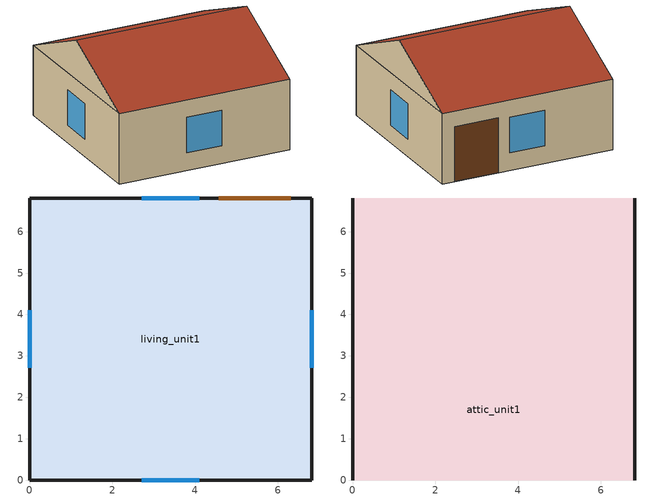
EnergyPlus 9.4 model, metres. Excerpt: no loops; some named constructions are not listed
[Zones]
living_unit1
 floor adiabatic (Interior Floor): 0,0 0,6.82 6.82,6.82 6.82,0 z0
 wall outside (Exterior Wall): 0,0 6.82,0 6.82,6.82 0,6.82 0,0 z0:2.74
 window (Exterior Window): 2.71,0 4.1,0 / 4.1,6.82 2.71,6.82 / 6.82,2.71 6.82,4.1 / 0,4.1 0,2.71 z0.68:2.07
 door (Exterior Door): 6.32,6.82 4.57,6.82 z0:2.14
 ceiling to attic_unit1 (Interior Ceiling): 0,0 6.82,0 6.82,6.82 0,6.82 z2.74
attic_unit1
 wall outside (Gable_end): 6.82,0,2.74 6.82,6.82,2.74 6.82,3.41,4.26; 0,6.82,2.74 0,0,2.74 0,3.41,4.26
 roof outside (Exterior Roof): 0,0,2.74 6.82,0,2.74 6.82,3.41,4.26 0,3.41,4.26; 6.82,6.82,2.74 0,6.82,2.74 0,3.41,4.26 6.82,3.41,4.26
[Schedule:Day:List]
Week34Day2CooktopSch: No, 15, 0, 0, 0, 0, 0, 0, 0, 0, 0, 0, 0, 0, 0, 0, 0, 0, 0, 0, 0, 0, 0, 0, 0, 0, 0, 0, 0, 0, 0, 0, 0, 0, 0, 0, 0, 0, 0, 0, 0, 0, 0, 0, 0, 1, 0, 0, 0, 0, 0, 0, 0, 0, 0, 0, 0, 0, 0, 0, 0, 0, 0, 0, 0, 0, 0, 0, 0, 0, 0, 0, 0, 0, 0, 1, 1, 0, 0, 0, 0, 0, 0, 0, 0, 0, 0, 0, 0, 0, 0, 0, 0, 0, 0, 0, 0, 0
Week34Day3CooktopSch: No, 15, 0, 0, 0, 0, 0, 0, 0, 0, 0, 0, 0, 0, 0, 0, 0, 0, 0, 0, 0, 0, 0, 0, 0, 0, 0, 0, 0, 0, 0, 0, 0, 0, 0, 0, 0, 0, 0, 0, 0, 1, 0, 0, 0, 0, 0, 0, 0, 0, 0, 0, 0, 0, 0, 0, 0, 0, 0, 0, 0, 0, 0, 0, 0, 0, 0, 0, 0, 0, 0, 0, 0, 0, 0, 1, 1, 0, 0, 0, 0, 0, 0, 0, 0, 0, 0, 0, 0, 0, 0, 0, 0, 0, 0, 0, 0, 0
Week34Day4CooktopSch: No, 15, 0, 0, 0, 0, 0, 0, 0, 0, 0, 0, 0, 0, 0, 0, 0, 0, 0, 0, 0, 0, 0, 0, 0, 0, 0, 0, 0, 0, 0, 0, 0, 1, 1, 0, 0, 0, 0, 0, 0, 0, 0, 0, 0, 0, 0, 0, 0, 0, 0, 0, 0, 0, 0, 0, 0, 0, 0, 0, 0, 0, 0, 0, 0, 0, 0, 0, 0, 0, 1, 1, 0, 0, 0, 0, 0, 0, 0, 0, 0, 0, 0, 0, 0, 0, 0, 0, 0, 0, 0, 0, 0, 0, 0, 0, 0, 0
Week34Day5CooktopSch: No, 15, 0, 0, 0, 0, 0, 0, 0, 0, 0, 0, 0, 0, 0, 0, 0, 0, 0, 0, 0, 0, 0, 0, 0, 0, 0, 0, 0, 0, 0, 0, 0, 0, 0, 0, 0, 0, 0, 0, 0, 0, 0, 0, 0, 0, 0, 0, 1, 0, 0, 0, 0, 0, 0, 0, 0, 0, 0, 0, 0, 0, 0, 0, 0, 0, 0, 0, 0, 0, 0, 0, 1, 1, 1, 1, 0, 0, 0, 0, 0, 0, 0, 0, 0, 0, 0, 0, 0, 0, 0, 0, 0, 0, 0, 0, 0, 0
Week34Day6CooktopSch: No, 15, 0, 0, 0, 0, 0, 0, 0, 0, 0, 0, 0, 0, 0, 0, 0, 0, 0, 0, 0, 0, 0, 0, 0, 0, 0, 0, 0, 0, 0, 0, 0, 0, 0, 0, 0, 0, 0, 0, 0, 0, 0, 0, 1, 0, 0, 0, 0, 0, 0, 0, 0, 0, 0, 0, 0, 0, 0, 0, 0, 0, 0, 0, 0, 0, 0, 0, 0, 0, 0, 0, 0, 1, 1, 0, 0, 0, 0, 0, 0, 0, 0, 0, 0, 0, 0, 0, 0, 0, 0, 0, 0, 0, 0, 0, 0, 0
Week35Day1CooktopSch: No, 15, 0, 0, 0, 0, 0, 0, 0, 0, 0, 0, 0, 0, 0, 0, 0, 0, 0, 0, 0, 0, 0, 0, 0, 0, 0, 0, 0, 0, 0, 0, 0, 0, 0, 0, 0, 0, 0, 0, 0, 0, 0, 0, 0, 0, 0, 0, 0, 0, 0, 0, 0, 0, 0, 0, 0, 0, 0, 0, 0, 0, 0, 0, 1, 0, 0, 0, 0, 0, 0, 0, 0, 0, 0, 0, 0, 0, 0, 0, 0, 0, 0, 0, 0, 0, 0, 0, 0, 0, 0, 0, 0, 0, 0, 0, 0, 0
Week35Day4CooktopSch; Week36Day0CooktopSch: No, 15, 0, 0, 0, 0, 0, 0, 0, 0, 0, 0, 0, 0, 0, 0, 0, 0, 0, 0, 0, 0, 0, 0, 0, 0, 0, 0, 0, 0, 0, 0, 1, 0, 0, 0, 0, 0, 0, 0, 0, 0, 0, 0, 0, 0, 0, 0, 0, 0, 0, 0, 0, 0, 0, 0, 0, 0, 0, 0, 0, 0, 0, 0, 0, 0, 0, 0, 0, 0, 0, 0, 0, 0, 0, 0, 0, 0, 0, 0, 0, 0, 0, 0, 0, 0, 0, 0, 0, 0, 0, 0, 0, 0, 0, 0, 0, 0
Week35Day6CooktopSch: No, 15, 0, 0, 0, 0, 0, 0, 0, 0, 0, 0, 0, 0, 0, 0, 0, 0, 0, 0, 0, 0, 0, 0, 0, 0, 0, 0, 0, 0, 0, 0, 0, 0, 0, 0, 0, 0, 0, 0, 0, 0, 0, 1, 0, 0, 0, 0, 0, 0, 0, 1, 0, 0, 0, 0, 0, 1, 0, 0, 0, 0, 0, 0, 0, 1, 0, 0, 0, 0, 0, 0, 0, 0, 0, 0, 0, 0, 0, 0, 0, 0, 0, 0, 0, 0, 0, 0, 0, 0, 0, 0, 0, 0, 0, 0, 0, 0
Week36Day3CooktopSch: No, 15, 0, 0, 0, 0, 0, 0, 0, 0, 0, 0, 0, 0, 0, 0, 0, 0, 0, 0, 0, 0, 0, 0, 0, 0, 0, 0, 0, 0, 0, 0, 0, 0, 0, 0, 0, 0, 0, 0, 0, 0, 1, 0, 0, 0, 0, 0, 0, 0, 0, 0, 0, 0, 0, 0, 0, 0, 1, 0, 0, 0, 0, 0, 0, 0, 0, 0, 0, 0, 0, 0, 0, 0, 0, 0, 0, 0, 0, 0, 0, 0, 0, 0, 0, 0, 0, 0, 0, 0, 0, 0, 0, 0, 0, 0, 0, 0
Week36Day4CooktopSch: No, 15, 0, 0, 0, 0, 0, 0, 0, 0, 0, 0, 0, 0, 0, 0, 0, 0, 1, 0, 0, 0, 0, 0, 0, 0, 0, 0, 0, 0, 0, 0, 0, 0, 1, 0, 0, 0, 0, 0, 0, 0, 0, 0, 0, 0, 0, 0, 0, 0, 0, 0, 0, 0, 0, 0, 0, 0, 0, 0, 0, 0, 0, 0, 0, 0, 0, 0, 0, 0, 0, 0, 0, 0, 0, 0, 0, 0, 0, 0, 0, 0, 0, 0, 0, 0, 0, 0, 0, 0, 0, 0, 0, 0, 0, 0, 0, 0
Week36Day5CooktopSch: No, 15, 0, 0, 0, 0, 0, 0, 0, 0, 0, 0, 0, 0, 0, 0, 0, 0, 0, 0, 0, 0, 0, 0, 0, 0, 0, 0, 0, 0, 0, 0, 0, 0, 0, 0, 0, 0, 0, 0, 1, 0, 0, 0, 0, 0, 0, 0, 0, 0, 0, 0, 0, 0, 0, 0, 0, 0, 0, 0, 0, 0, 0, 0, 0, 0, 0, 0, 0, 0, 0, 0, 0, 0, 0, 0, 0, 0, 0, 0, 0, 0, 0, 0, 0, 0, 0, 0, 0, 0, 0, 0, 0, 0, 0, 0, 0, 0
Week36Day6CooktopSch; Week48Day5CooktopSch: No, 15, 0, 0, 0, 0, 0, 0, 0, 0, 0, 0, 0, 0, 0, 0, 0, 0, 0, 0, 0, 0, 0, 0, 0, 0, 0, 0, 0, 0, 0, 0, 0, 0, 0, 0, 0, 0, 0, 0, 0, 0, 0, 0, 0, 0, 1, 0, 0, 0, 0, 0, 0, 0, 0, 0, 0, 0, 0, 0, 0, 0, 0, 0, 0, 0, 0, 0, 0, 0, 0, 0, 0, 0, 0, 0, 0, 0, 0, 0, 0, 0, 0, 0, 0, 0, 0, 0, 0, 0, 0, 0, 0, 0, 0, 0, 0, 0
Week37Day2CooktopSch; Week40Day2CooktopSch; Week48Day0CooktopSch; Week48Day1CooktopSch: No, 15, 0, 0, 0, 0, 0, 0, 0, 0, 0, 0, 0, 0, 0, 0, 0, 0, 0, 0, 0, 0, 0, 0, 0, 0, 0, 0, 0, 0, 0, 0, 0, 0, 0, 0, 0, 0, 0, 0, 0, 0, 0, 0, 0, 0, 0, 0, 0, 0, 0, 0, 0, 0, 0, 0, 0, 0, 0, 0, 0, 0, 0, 0, 0, 0, 1, 0, 0, 0, 0, 0, 0, 0, 0, 0, 0, 0, 0, 0, 0, 0, 0, 0, 0, 0, 0, 0, 0, 0, 0, 0, 0, 0, 0, 0, 0, 0
Week37Day4CooktopSch: No, 15, 0, 0, 0, 0, 0, 0, 0, 0, 0, 0, 0, 0, 0, 0, 0, 0, 0, 0, 0, 0, 0, 0, 0, 0, 0, 0, 0, 0, 0, 0, 0, 0, 0, 0, 0, 0, 0, 0, 0, 0, 0, 0, 0, 0, 0, 0, 0, 0, 0, 0, 0, 0, 0, 0, 0, 0, 0, 0, 0, 0, 0, 0, 0, 0, 0, 0, 0, 0, 0, 0, 0, 0, 0, 0, 0, 0, 0, 0, 0, 0, 0, 1, 1, 0, 0, 0, 0, 0, 0, 0, 0, 0, 0, 0, 0, 0
Week37Day5CooktopSch: No, 15, 0, 0, 0, 0, 0, 0, 0, 0, 0, 0, 0, 0, 0, 0, 0, 0, 0, 0, 0, 0, 0, 0, 0, 0, 0, 0, 0, 0, 0, 0, 0, 0, 0, 0, 0, 0, 0, 0, 0, 0, 0, 0, 0, 0, 0, 0, 1, 0, 0, 0, 0, 0, 0, 0, 0, 0, 0, 0, 0, 0, 0, 0, 0, 0, 0, 0, 0, 0, 0, 0, 0, 0, 0, 0, 0, 0, 0, 0, 0, 0, 0, 0, 0, 0, 0, 0, 0, 0, 0, 0, 0, 0, 0, 0, 0, 0
Week37Day6CooktopSch: No, 15, 0, 0, 0, 0, 0, 0, 0, 0, 0, 0, 0, 0, 0, 0, 0, 0, 0, 0, 0, 0, 0, 1, 0, 0, 0, 0, 0, 0, 0, 0, 0, 0, 0, 0, 0, 0, 0, 0, 0, 0, 0, 0, 0, 0, 1, 0, 0, 0, 0, 0, 0, 0, 0, 0, 0, 0, 0, 0, 0, 0, 0, 0, 0, 0, 0, 0, 0, 0, 0, 0, 0, 0, 0, 0, 0, 0, 0, 0, 0, 0, 0, 0, 0, 0, 0, 0, 0, 0, 0, 0, 0, 0, 0, 0, 0, 0
Week38Day0CooktopSch: No, 15, 0, 0, 0, 0, 0, 0, 0, 0, 0, 0, 0, 0, 0, 0, 0, 0, 0, 0, 0, 0, 0, 0, 0, 0, 0, 0, 0, 0, 0, 0, 0, 0, 0, 0, 0, 0, 0, 0, 0, 0, 0, 0, 0, 0, 0, 0, 0, 0, 0, 0, 0, 0, 0, 0, 0, 0, 0, 0, 0, 0, 0, 0, 0, 0, 0, 0, 1, 0, 0, 0, 0, 0, 0, 0, 0, 0, 0, 0, 0, 0, 0, 0, 0, 0, 0, 0, 0, 0, 0, 0, 0, 0, 0, 0, 0, 0
Week38Day5CooktopSch; Week40Day4CooktopSch; Week2Day0OvenSch: No, 15, 0, 0, 0, 0, 0, 0, 0, 0, 0, 0, 0, 0, 0, 0, 0, 0, 0, 0, 0, 0, 0, 0, 0, 0, 0, 0, 0, 0, 1, 0, 0, 0, 0, 0, 0, 0, 0, 0, 0, 0, 0, 0, 0, 0, 0, 0, 0, 0, 0, 0, 0, 0, 0, 0, 0, 0, 0, 0, 0, 0, 0, 0, 0, 0, 0, 0, 0, 0, 0, 0, 0, 0, 0, 0, 0, 0, 0, 0, 0, 0, 0, 0, 0, 0, 0, 0, 0, 0, 0, 0, 0, 0, 0, 0, 0, 0
Week38Day6CooktopSch; Week46Day3CooktopSch; Week49Day3CooktopSch: No, 15, 0, 0, 0, 0, 0, 0, 0, 0, 0, 0, 0, 0, 0, 0, 0, 0, 0, 0, 0, 0, 0, 0, 0, 0, 0, 0, 0, 0, 0, 0, 0, 0, 0, 0, 0, 0, 0, 0, 0, 0, 0, 0, 0, 0, 0, 0, 0, 0, 0, 0, 0, 0, 0, 0, 0, 0, 0, 0, 0, 0, 0, 0, 0, 0, 0, 0, 0, 0, 0, 0, 0, 0, 1, 1, 0, 0, 0, 0, 0, 0, 0, 0, 0, 0, 0, 0, 0, 0, 0, 0, 0, 0, 0, 0, 0, 0
Week39Day0CooktopSch: No, 15, 0, 0, 0, 0, 0, 0, 0, 0, 0, 0, 0, 0, 0, 0, 0, 0, 0, 0, 0, 0, 0, 0, 0, 0, 0, 0, 0, 0, 0, 0, 0, 0, 0, 0, 0, 0, 0, 0, 0, 0, 0, 0, 0, 0, 0, 0, 0, 0, 0, 0, 0, 0, 0, 0, 0, 0, 0, 0, 0, 0, 0, 0, 0, 0, 1, 1, 0, 0, 0, 0, 0, 0, 1, 1, 0, 0, 0, 0, 0, 0, 0, 0, 0, 0, 0, 0, 0, 0, 0, 0, 0, 0, 0, 0, 0, 0
Week39Day1CooktopSch: No, 15, 0, 0, 0, 0, 0, 0, 0, 0, 0, 0, 0, 0, 0, 0, 0, 0, 0, 0, 0, 0, 0, 0, 0, 0, 0, 0, 1, 0, 0, 0, 0, 0, 1, 0, 0, 0, 0, 0, 0, 0, 0, 0, 0, 0, 0, 0, 0, 0, 0, 0, 1, 0, 0, 0, 0, 0, 0, 0, 0, 0, 0, 0, 0, 0, 1, 0, 0, 0, 0, 0, 0, 0, 0, 1, 1, 0, 0, 0, 0, 0, 0, 0, 0, 0, 0, 0, 0, 0, 0, 0, 0, 0, 0, 0, 0, 0
Week39Day2CooktopSch: No, 15, 0, 0, 0, 0, 0, 0, 0, 0, 0, 0, 0, 0, 0, 0, 0, 0, 0, 0, 0, 0, 0, 0, 1, 0, 0, 0, 0, 0, 0, 0, 0, 0, 0, 0, 0, 0, 0, 0, 0, 0, 0, 0, 0, 0, 0, 0, 0, 0, 0, 0, 0, 0, 0, 0, 0, 0, 0, 0, 0, 0, 0, 0, 0, 0, 0, 0, 0, 0, 0, 0, 0, 0, 0, 0, 0, 0, 0, 0, 0, 0, 0, 0, 0, 0, 0, 0, 0, 0, 0, 0, 0, 0, 0, 0, 0, 0
Week39Day3CooktopSch; Week8Day4OvenSch: No, 15, 0, 0, 0, 0, 0, 0, 0, 0, 0, 0, 0, 0, 0, 0, 0, 0, 0, 0, 0, 0, 0, 0, 0, 0, 0, 0, 0, 0, 0, 0, 0, 0, 0, 0, 0, 0, 0, 0, 0, 0, 0, 0, 0, 0, 0, 0, 0, 0, 0, 1, 0, 0, 0, 0, 0, 0, 0, 0, 0, 0, 0, 0, 0, 0, 0, 0, 0, 0, 0, 0, 0, 0, 0, 0, 0, 0, 0, 0, 0, 0, 0, 0, 0, 0, 0, 0, 0, 0, 0, 0, 0, 0, 0, 0, 0, 0
Week39Day4CooktopSch; Week48Day4CooktopSch: No, 15, 0, 0, 0, 0, 0, 0, 0, 0, 0, 0, 0, 0, 0, 0, 0, 0, 0, 0, 0, 0, 0, 0, 0, 0, 0, 0, 0, 0, 0, 0, 0, 0, 0, 0, 0, 0, 0, 0, 0, 0, 0, 0, 0, 0, 0, 0, 0, 0, 0, 0, 0, 0, 0, 0, 0, 0, 0, 0, 0, 0, 0, 0, 0, 0, 0, 0, 0, 0, 0, 0, 0, 0, 0, 0, 0, 0, 1, 1, 0, 0, 0, 0, 0, 0, 0, 0, 0, 0, 0, 0, 0, 0, 0, 0, 0, 0
Week39Day5CooktopSch; Week45Day4CooktopSch: No, 15, 0, 0, 0, 0, 0, 0, 0, 0, 0, 0, 0, 0, 0, 0, 0, 0, 0, 0, 0, 0, 0, 0, 0, 0, 0, 0, 0, 0, 0, 0, 0, 0, 0, 0, 0, 0, 1, 0, 0, 0, 0, 0, 0, 0, 0, 0, 0, 0, 0, 0, 0, 0, 0, 0, 0, 0, 0, 0, 0, 0, 0, 0, 0, 0, 0, 0, 0, 0, 0, 0, 0, 0, 0, 0, 0, 0, 0, 0, 0, 0, 0, 0, 0, 0, 0, 0, 0, 0, 0, 0, 0, 0, 0, 0, 0, 0
Week39Day6CooktopSch: No, 15, 0, 0, 0, 0, 0, 0, 0, 0, 0, 0, 0, 0, 0, 0, 0, 0, 0, 0, 0, 0, 0, 0, 0, 0, 0, 0, 0, 0, 0, 0, 0, 0, 0, 0, 0, 0, 0, 0, 0, 0, 1, 0, 0, 0, 0, 0, 0, 0, 0, 0, 0, 0, 0, 0, 0, 0, 0, 0, 1, 0, 0, 0, 0, 0, 0, 0, 0, 0, 0, 0, 0, 0, 0, 0, 0, 0, 0, 0, 0, 0, 0, 0, 0, 0, 0, 0, 0, 0, 0, 0, 0, 0, 0, 0, 0, 0
Week40Day0CooktopSch; Week9Day4OvenSch: No, 15, 0, 0, 0, 0, 0, 0, 0, 0, 0, 0, 0, 0, 0, 0, 0, 0, 0, 0, 0, 0, 0, 0, 0, 0, 0, 0, 0, 0, 0, 0, 0, 0, 0, 0, 0, 0, 0, 0, 0, 0, 0, 0, 0, 0, 0, 0, 0, 0, 0, 0, 0, 0, 0, 0, 0, 0, 0, 0, 0, 0, 0, 0, 0, 0, 0, 0, 0, 1, 0, 0, 0, 0, 0, 0, 0, 0, 0, 0, 0, 0, 0, 0, 0, 0, 0, 0, 0, 0, 0, 0, 0, 0, 0, 0, 0, 0
Week40Day1CooktopSch; Week44Day5CooktopSch; Week4Day6OvenSch: No, 15, 0, 0, 0, 0, 0, 0, 0, 0, 0, 0, 0, 0, 0, 0, 0, 0, 0, 0, 0, 0, 0, 0, 0, 0, 0, 0, 0, 0, 0, 0, 0, 0, 0, 0, 0, 0, 0, 0, 0, 0, 0, 0, 0, 0, 0, 0, 0, 0, 0, 0, 0, 0, 0, 0, 0, 0, 0, 0, 0, 0, 0, 0, 0, 1, 0, 0, 0, 0, 0, 0, 0, 0, 0, 0, 0, 0, 0, 0, 0, 0, 0, 0, 0, 0, 0, 0, 0, 0, 0, 0, 0, 0, 0, 0, 0, 0
Week40Day3CooktopSch; Week8Day0OvenSch: No, 15, 0, 0, 0, 0, 0, 0, 0, 0, 0, 0, 0, 0, 0, 0, 0, 0, 0, 0, 0, 0, 0, 0, 0, 0, 0, 0, 0, 0, 0, 0, 0, 0, 0, 0, 0, 0, 0, 0, 0, 0, 0, 0, 0, 0, 0, 0, 0, 0, 0, 0, 1, 0, 0, 0, 0, 0, 0, 0, 0, 0, 0, 0, 0, 0, 0, 0, 0, 0, 0, 0, 0, 0, 0, 0, 0, 0, 0, 0, 0, 0, 0, 0, 0, 0, 0, 0, 0, 0, 0, 0, 0, 0, 0, 0, 0, 0
Week40Day5CooktopSch: No, 15, 0, 0, 0, 0, 0, 0, 0, 0, 0, 0, 0, 0, 0, 0, 0, 0, 0, 0, 0, 0, 0, 0, 0, 0, 0, 0, 0, 0, 0, 0, 0, 0, 0, 0, 0, 0, 0, 0, 0, 0, 0, 0, 0, 0, 0, 0, 0, 0, 0, 0, 0, 0, 0, 0, 0, 0, 0, 0, 1, 0, 0, 0, 0, 0, 0, 0, 0, 0, 0, 0, 1, 1, 0, 0, 0, 0, 0, 0, 0, 0, 0, 0, 0, 0, 0, 0, 0, 0, 0, 0, 0, 0, 0, 0, 0, 0
Week40Day6CooktopSch: No, 15, 0, 0, 0, 0, 0, 0, 0, 0, 0, 0, 0, 0, 0, 0, 0, 0, 0, 0, 0, 0, 0, 0, 0, 0, 0, 0, 0, 0, 0, 0, 0, 0, 0, 0, 1, 0, 0, 0, 0, 0, 0, 0, 0, 0, 0, 0, 0, 0, 1, 0, 0, 0, 0, 0, 0, 0, 0, 0, 0, 0, 0, 0, 0, 0, 0, 0, 0, 0, 0, 0, 0, 0, 1, 1, 0, 0, 0, 0, 0, 0, 0, 0, 0, 0, 0, 0, 0, 0, 0, 0, 0, 0, 0, 0, 0, 0
Week41Day0CooktopSch: No, 15, 0, 0, 0, 0, 0, 0, 0, 0, 0, 0, 0, 0, 0, 0, 0, 0, 0, 0, 0, 0, 0, 0, 0, 0, 0, 0, 0, 0, 0, 0, 0, 0, 0, 0, 0, 0, 0, 0, 0, 0, 0, 0, 0, 0, 0, 0, 0, 0, 0, 0, 0, 0, 1, 0, 0, 0, 0, 0, 0, 0, 0, 0, 0, 0, 0, 0, 0, 0, 0, 0, 0, 0, 0, 1, 1, 0, 0, 0, 0, 0, 0, 0, 0, 0, 0, 0, 0, 0, 0, 0, 0, 0, 0, 0, 0, 0
Week41Day1CooktopSch: No, 15, 0, 0, 0, 0, 0, 0, 0, 0, 0, 0, 0, 0, 0, 0, 0, 0, 0, 0, 0, 0, 0, 0, 0, 0, 0, 0, 0, 0, 0, 0, 0, 0, 0, 0, 0, 1, 0, 0, 0, 0, 0, 0, 0, 0, 1, 0, 0, 0, 1, 0, 0, 0, 0, 0, 0, 0, 0, 0, 1, 0, 0, 0, 0, 0, 0, 0, 0, 0, 0, 0, 1, 1, 0, 0, 0, 0, 0, 0, 0, 0, 0, 0, 0, 0, 0, 0, 0, 0, 0, 0, 0, 0, 0, 0, 0, 0
Week41Day2CooktopSch: No, 15, 0, 0, 0, 0, 0, 0, 0, 0, 0, 0, 0, 0, 0, 0, 0, 0, 0, 0, 0, 0, 0, 0, 0, 0, 1, 0, 0, 0, 0, 0, 0, 0, 0, 0, 0, 0, 0, 0, 0, 0, 0, 0, 0, 0, 0, 0, 0, 0, 1, 0, 0, 0, 0, 0, 0, 0, 0, 0, 0, 0, 0, 0, 0, 0, 0, 0, 0, 0, 0, 0, 0, 0, 1, 1, 0, 0, 0, 0, 0, 0, 0, 0, 0, 0, 0, 0, 0, 0, 0, 0, 0, 0, 0, 0, 0, 0
Week41Day5CooktopSch: No, 15, 0, 0, 0, 0, 0, 0, 0, 0, 0, 0, 0, 0, 0, 0, 0, 0, 0, 0, 0, 0, 0, 0, 0, 0, 0, 0, 0, 0, 0, 0, 0, 0, 0, 0, 0, 0, 0, 0, 0, 0, 0, 0, 0, 0, 1, 0, 0, 0, 1, 0, 0, 0, 0, 0, 0, 0, 0, 0, 0, 0, 0, 0, 0, 0, 1, 0, 0, 0, 0, 0, 0, 0, 0, 0, 0, 0, 0, 0, 0, 0, 0, 0, 0, 0, 0, 0, 0, 0, 0, 0, 0, 0, 0, 0, 0, 0
Week41Day6CooktopSch: No, 15, 0, 0, 0, 0, 0, 0, 0, 0, 0, 0, 0, 0, 0, 0, 0, 0, 0, 0, 0, 0, 0, 0, 0, 0, 0, 0, 0, 0, 0, 0, 0, 0, 0, 0, 0, 0, 0, 0, 0, 0, 0, 0, 0, 0, 0, 0, 0, 0, 0, 0, 0, 0, 0, 0, 0, 0, 0, 0, 0, 0, 0, 0, 0, 0, 0, 0, 0, 0, 0, 0, 0, 0, 0, 0, 0, 1, 1, 0, 0, 0, 0, 0, 0, 0, 0, 0, 0, 0, 0, 0, 0, 0, 0, 0, 0, 0
Week42Day0CooktopSch: No, 15, 0, 0, 0, 0, 0, 0, 0, 0, 0, 0, 0, 0, 0, 0, 0, 0, 0, 0, 0, 0, 0, 0, 0, 0, 0, 0, 0, 0, 0, 0, 1, 0, 0, 0, 0, 0, 0, 0, 0, 0, 0, 0, 0, 0, 0, 0, 0, 0, 0, 0, 0, 0, 0, 0, 0, 0, 0, 0, 0, 0, 0, 0, 0, 0, 1, 0, 0, 0, 0, 0, 0, 0, 0, 0, 0, 0, 0, 0, 0, 0, 0, 0, 0, 0, 0, 0, 0, 0, 0, 0, 0, 0, 0, 0, 0, 0
Week42Day1CooktopSch: No, 15, 0, 0, 0, 0, 0, 0, 0, 0, 0, 0, 0, 0, 0, 0, 0, 0, 0, 0, 0, 0, 0, 0, 0, 0, 0, 0, 0, 0, 0, 0, 0, 0, 0, 0, 0, 0, 0, 0, 0, 0, 0, 0, 0, 0, 0, 0, 0, 0, 0, 1, 0, 0, 0, 0, 0, 0, 1, 0, 0, 0, 0, 0, 0, 0, 0, 0, 0, 0, 0, 0, 0, 0, 0, 0, 0, 0, 0, 0, 0, 0, 0, 0, 0, 0, 0, 0, 0, 0, 0, 0, 0, 0, 0, 0, 0, 0
Week42Day2CooktopSch: No, 15, 0, 0, 0, 0, 0, 0, 0, 0, 0, 0, 0, 0, 0, 0, 0, 0, 0, 0, 0, 0, 0, 0, 0, 0, 0, 0, 0, 0, 1, 0, 0, 0, 0, 0, 0, 1, 0, 0, 0, 0, 0, 0, 0, 0, 0, 0, 0, 0, 0, 0, 0, 0, 0, 0, 1, 1, 0, 0, 0, 0, 1, 0, 0, 0, 0, 0, 0, 0, 0, 0, 0, 0, 0, 0, 0, 0, 0, 0, 0, 0, 0, 0, 0, 0, 0, 0, 0, 0, 0, 0, 0, 0, 0, 0, 0, 0
Week42Day4CooktopSch: No, 15, 0, 0, 0, 0, 0, 0, 0, 0, 0, 0, 0, 0, 0, 0, 0, 0, 0, 0, 0, 0, 0, 0, 0, 0, 0, 0, 0, 0, 0, 0, 0, 0, 0, 0, 0, 0, 0, 0, 0, 0, 0, 0, 0, 0, 0, 0, 0, 0, 0, 0, 1, 0, 0, 0, 0, 0, 0, 0, 0, 0, 0, 0, 0, 0, 0, 0, 1, 0, 0, 0, 0, 0, 0, 0, 0, 0, 0, 0, 0, 0, 0, 0, 0, 0, 0, 0, 0, 0, 0, 0, 0, 0, 0, 0, 0, 0
Week42Day5CooktopSch; Week1Day3OvenSch: No, 15, 0, 0, 0, 0, 0, 0, 0, 0, 0, 0, 0, 0, 0, 0, 0, 0, 0, 0, 0, 0, 0, 0, 0, 0, 0, 0, 0, 0, 0, 0, 0, 0, 0, 0, 0, 0, 0, 0, 0, 0, 0, 0, 0, 0, 0, 0, 0, 0, 0, 0, 0, 0, 1, 0, 0, 0, 0, 0, 0, 0, 0, 0, 0, 0, 0, 0, 0, 0, 0, 0, 0, 0, 0, 0, 0, 0, 0, 0, 0, 0, 0, 0, 0, 0, 0, 0, 0, 0, 0, 0, 0, 0, 0, 0, 0, 0
Week42Day6CooktopSch: No, 15, 0, 0, 0, 0, 0, 1, 1, 0, 0, 0, 0, 0, 0, 0, 0, 0, 0, 0, 0, 0, 0, 0, 0, 0, 1, 0, 0, 0, 0, 0, 0, 0, 0, 0, 0, 0, 0, 0, 0, 0, 0, 0, 0, 0, 0, 0, 0, 0, 0, 0, 0, 0, 0, 0, 0, 0, 0, 0, 0, 0, 0, 0, 0, 0, 0, 0, 0, 0, 0, 0, 0, 0, 0, 0, 0, 0, 0, 0, 0, 0, 0, 0, 0, 0, 0, 0, 0, 0, 0, 0, 0, 0, 0, 0, 0, 0
Week44Day0CooktopSch: No, 15, 0, 0, 0, 0, 0, 0, 0, 0, 0, 0, 0, 0, 0, 0, 0, 0, 0, 0, 0, 0, 1, 0, 0, 0, 0, 0, 0, 0, 0, 0, 0, 0, 0, 0, 0, 0, 0, 0, 0, 0, 0, 0, 0, 0, 0, 0, 0, 0, 0, 0, 0, 0, 0, 0, 0, 0, 0, 0, 0, 0, 0, 0, 0, 0, 0, 0, 0, 0, 0, 0, 0, 0, 0, 0, 0, 0, 0, 0, 0, 0, 0, 0, 0, 0, 0, 0, 0, 0, 0, 0, 0, 0, 0, 0, 0, 0
Week44Day1CooktopSch: No, 15, 0, 0, 0, 0, 0, 0, 0, 0, 0, 0, 0, 0, 0, 0, 0, 0, 0, 0, 0, 0, 0, 0, 0, 0, 0, 0, 0, 0, 0, 0, 0, 0, 0, 0, 0, 0, 0, 0, 0, 0, 0, 0, 0, 0, 0, 0, 0, 0, 0, 0, 0, 0, 1, 0, 0, 0, 0, 0, 0, 0, 0, 0, 0, 0, 0, 0, 0, 0, 0, 0, 0, 0, 0, 0, 1, 1, 0, 0, 0, 0, 0, 0, 0, 0, 0, 0, 0, 0, 0, 0, 0, 0, 0, 0, 0, 0
Week44Day2CooktopSch: No, 15, 0, 0, 0, 0, 0, 0, 0, 0, 0, 0, 0, 0, 0, 0, 0, 0, 0, 0, 0, 0, 0, 0, 0, 0, 0, 0, 0, 0, 0, 0, 0, 0, 0, 0, 0, 0, 0, 0, 0, 0, 0, 0, 0, 0, 0, 0, 0, 0, 0, 0, 0, 0, 1, 0, 0, 0, 0, 0, 0, 0, 0, 0, 0, 0, 0, 0, 0, 0, 0, 0, 0, 1, 1, 0, 0, 0, 0, 0, 0, 0, 0, 0, 0, 0, 0, 0, 0, 0, 0, 0, 0, 0, 0, 0, 0, 0
Week44Day3CooktopSch: No, 15, 0, 0, 0, 0, 0, 0, 0, 0, 0, 0, 0, 0, 0, 0, 0, 0, 0, 0, 0, 0, 0, 0, 0, 0, 0, 0, 1, 0, 0, 0, 0, 0, 0, 0, 0, 0, 0, 0, 0, 1, 0, 0, 0, 0, 0, 0, 1, 0, 0, 0, 0, 0, 0, 0, 0, 0, 0, 0, 0, 0, 0, 0, 0, 0, 0, 0, 0, 0, 0, 0, 1, 1, 0, 0, 0, 0, 0, 0, 0, 0, 0, 0, 0, 0, 0, 0, 0, 0, 0, 0, 0, 0, 0, 0, 0, 0
Week44Day4CooktopSch: No, 15, 0, 0, 0, 0, 0, 0, 0, 0, 0, 0, 0, 0, 0, 0, 0, 0, 0, 0, 0, 0, 0, 0, 0, 0, 0, 0, 0, 0, 0, 0, 0, 0, 0, 0, 0, 0, 0, 0, 0, 0, 0, 1, 0, 1, 0, 0, 0, 0, 0, 0, 0, 0, 0, 0, 0, 0, 0, 0, 0, 0, 0, 0, 0, 0, 0, 0, 0, 0, 0, 0, 0, 0, 0, 0, 0, 0, 0, 0, 0, 0, 0, 0, 0, 0, 0, 0, 0, 0, 0, 0, 0, 0, 0, 0, 0, 0
Week44Day6CooktopSch: No, 15, 0, 0, 0, 0, 0, 0, 0, 0, 0, 0, 0, 0, 0, 0, 0, 0, 0, 0, 0, 0, 0, 0, 0, 0, 0, 0, 0, 0, 0, 0, 0, 0, 0, 0, 0, 0, 0, 0, 0, 1, 0, 0, 0, 0, 0, 0, 0, 0, 0, 0, 0, 0, 0, 0, 0, 0, 0, 0, 0, 0, 0, 0, 0, 0, 0, 0, 0, 0, 0, 0, 0, 0, 0, 0, 0, 0, 1, 1, 0, 0, 0, 0, 0, 0, 0, 0, 0, 0, 0, 0, 0, 0, 0, 0, 0, 0
Week45Day0CooktopSch: No, 15, 0, 0, 0, 0, 0, 0, 0, 0, 0, 0, 0, 0, 0, 0, 0, 0, 0, 0, 0, 0, 0, 0, 0, 0, 0, 0, 0, 0, 0, 0, 0, 0, 0, 0, 0, 0, 0, 0, 0, 0, 0, 0, 0, 0, 0, 0, 0, 0, 0, 0, 0, 0, 0, 0, 0, 0, 0, 0, 0, 0, 0, 0, 0, 0, 0, 0, 0, 0, 1, 1, 0, 0, 0, 0, 0, 0, 0, 0, 0, 0, 0, 0, 0, 0, 0, 0, 0, 0, 0, 0, 0, 0, 0, 0, 0, 0
Week45Day1CooktopSch: No, 15, 0, 0, 0, 0, 0, 0, 0, 0, 0, 0, 0, 0, 0, 0, 0, 0, 0, 0, 0, 0, 0, 0, 0, 0, 0, 0, 0, 0, 0, 1, 0, 0, 1, 0, 0, 0, 0, 0, 0, 0, 0, 0, 0, 0, 0, 0, 0, 0, 0, 0, 0, 0, 0, 0, 0, 0, 0, 0, 0, 0, 0, 0, 0, 0, 0, 0, 0, 0, 0, 0, 0, 0, 0, 0, 0, 0, 0, 0, 0, 0, 0, 0, 0, 0, 0, 0, 0, 0, 0, 0, 0, 0, 0, 0, 0, 0
Week45Day3CooktopSch: No, 15, 0, 0, 0, 0, 0, 0, 0, 0, 0, 0, 0, 0, 0, 0, 0, 0, 0, 0, 0, 0, 0, 0, 0, 0, 0, 0, 0, 0, 0, 0, 0, 0, 0, 0, 0, 0, 1, 0, 0, 0, 0, 0, 0, 0, 0, 0, 0, 0, 0, 0, 0, 0, 0, 0, 0, 0, 0, 1, 0, 0, 0, 0, 0, 0, 1, 0, 0, 0, 0, 0, 0, 0, 0, 0, 0, 0, 0, 0, 0, 0, 0, 0, 0, 0, 0, 0, 0, 0, 0, 0, 0, 0, 0, 0, 0, 0
Week45Day5CooktopSch: No, 15, 0, 0, 0, 0, 0, 0, 0, 0, 0, 0, 0, 0, 0, 0, 0, 0, 0, 0, 0, 0, 0, 0, 0, 0, 1, 0, 0, 0, 0, 0, 1, 1, 0, 1, 0, 0, 0, 0, 0, 0, 0, 0, 0, 0, 0, 0, 0, 0, 0, 0, 0, 0, 0, 0, 0, 0, 0, 0, 0, 0, 0, 0, 0, 0, 0, 0, 0, 0, 0, 0, 0, 0, 0, 0, 0, 0, 0, 0, 0, 0, 1, 1, 0, 0, 0, 0, 0, 0, 0, 0, 0, 0, 0, 0, 0, 0
Week45Day6CooktopSch: No, 15, 0, 0, 0, 0, 0, 0, 0, 0, 0, 0, 0, 0, 0, 0, 0, 0, 0, 0, 0, 0, 0, 0, 0, 0, 0, 0, 0, 0, 0, 0, 0, 0, 0, 0, 0, 0, 0, 0, 0, 0, 0, 0, 0, 0, 0, 0, 0, 0, 0, 0, 0, 0, 1, 0, 0, 0, 0, 0, 0, 0, 0, 0, 0, 0, 0, 0, 0, 0, 1, 1, 0, 0, 0, 0, 0, 0, 0, 0, 0, 0, 0, 0, 0, 0, 0, 0, 0, 0, 0, 0, 0, 0, 0, 0, 0, 0
Week46Day0CooktopSch: No, 15, 0, 0, 0, 0, 0, 0, 0, 0, 0, 0, 0, 0, 0, 0, 0, 0, 0, 0, 0, 0, 0, 0, 0, 0, 0, 0, 0, 0, 0, 0, 1, 0, 0, 0, 0, 0, 0, 0, 0, 0, 0, 0, 0, 0, 0, 0, 0, 0, 1, 0, 0, 0, 0, 0, 0, 0, 0, 0, 0, 0, 0, 0, 0, 0, 0, 0, 0, 0, 0, 0, 0, 0, 0, 0, 0, 0, 0, 0, 0, 0, 0, 1, 1, 0, 0, 0, 0, 0, 0, 0, 0, 0, 0, 0, 0, 0
Week46Day1CooktopSch: No, 15, 0, 0, 0, 0, 0, 0, 0, 0, 0, 0, 1, 1, 0, 0, 0, 0, 0, 0, 0, 0, 0, 0, 0, 0, 0, 0, 1, 0, 0, 0, 0, 0, 0, 0, 0, 0, 0, 0, 0, 0, 0, 0, 0, 0, 0, 0, 0, 0, 0, 0, 0, 0, 0, 0, 0, 0, 0, 0, 0, 0, 1, 0, 0, 0, 0, 0, 0, 0, 0, 0, 0, 0, 0, 0, 1, 1, 0, 0, 0, 0, 0, 0, 0, 0, 0, 0, 0, 0, 0, 0, 0, 0, 0, 0, 0, 0
Week46Day2CooktopSch: No, 15, 0, 0, 0, 0, 0, 0, 0, 0, 0, 0, 0, 0, 0, 0, 0, 0, 0, 0, 0, 0, 0, 0, 0, 0, 0, 0, 0, 0, 0, 0, 0, 0, 0, 0, 0, 0, 0, 0, 0, 0, 1, 0, 0, 0, 0, 0, 0, 0, 0, 0, 0, 0, 0, 0, 0, 0, 0, 0, 0, 0, 0, 0, 0, 0, 0, 0, 0, 0, 0, 1, 1, 0, 0, 0, 0, 0, 0, 0, 0, 0, 0, 0, 0, 0, 0, 0, 0, 0, 0, 0, 0, 0, 0, 0, 0, 0
Week46Day5CooktopSch: No, 15, 0, 0, 0, 0, 0, 0, 0, 0, 0, 0, 0, 0, 0, 0, 0, 0, 0, 0, 0, 0, 0, 0, 0, 0, 0, 0, 0, 0, 0, 0, 0, 0, 0, 0, 0, 0, 0, 0, 0, 0, 0, 0, 0, 0, 0, 0, 0, 0, 1, 0, 0, 0, 0, 0, 0, 0, 0, 0, 1, 0, 0, 0, 0, 0, 0, 0, 0, 0, 0, 0, 0, 0, 0, 0, 0, 0, 0, 0, 0, 0, 0, 0, 0, 0, 0, 0, 0, 0, 0, 0, 0, 0, 0, 0, 0, 0
Week46Day6CooktopSch: No, 15, 0, 0, 0, 0, 0, 0, 0, 0, 0, 0, 0, 0, 0, 0, 0, 0, 0, 0, 0, 0, 0, 0, 0, 0, 0, 0, 0, 0, 0, 0, 0, 0, 0, 0, 0, 0, 0, 0, 0, 0, 1, 0, 0, 0, 0, 0, 0, 0, 0, 0, 0, 0, 0, 0, 0, 0, 0, 0, 0, 0, 0, 0, 0, 1, 0, 0, 0, 0, 0, 0, 0, 0, 0, 0, 0, 0, 0, 0, 0, 0, 0, 0, 0, 0, 0, 0, 0, 0, 0, 0, 0, 0, 0, 0, 0, 0
Week47Day0CooktopSch: No, 15, 0, 0, 0, 0, 0, 0, 0, 0, 0, 0, 0, 0, 0, 0, 0, 0, 0, 0, 0, 0, 0, 0, 0, 0, 0, 0, 0, 0, 0, 0, 0, 0, 0, 0, 0, 0, 0, 0, 0, 0, 0, 0, 0, 0, 0, 0, 0, 0, 0, 0, 0, 0, 1, 0, 0, 0, 0, 0, 0, 0, 0, 0, 0, 0, 1, 0, 0, 0, 0, 0, 0, 0, 0, 0, 0, 0, 0, 0, 0, 0, 0, 0, 0, 0, 0, 0, 0, 0, 0, 0, 0, 0, 0, 0, 0, 0
Week47Day5CooktopSch: No, 15, 0, 0, 0, 0, 0, 0, 0, 0, 0, 0, 0, 0, 0, 0, 0, 0, 0, 0, 0, 0, 0, 0, 0, 0, 0, 0, 0, 0, 0, 0, 0, 0, 1, 0, 0, 0, 0, 0, 0, 0, 0, 0, 0, 0, 0, 0, 0, 0, 0, 0, 0, 0, 0, 0, 0, 0, 0, 0, 0, 0, 0, 0, 0, 0, 0, 0, 0, 0, 1, 1, 0, 0, 0, 0, 0, 0, 0, 0, 0, 0, 0, 0, 0, 0, 0, 0, 0, 0, 0, 0, 0, 0, 0, 0, 0, 0
Week48Day3CooktopSch: No, 15, 0, 0, 0, 0, 0, 0, 0, 0, 0, 0, 0, 0, 0, 0, 0, 0, 0, 0, 0, 0, 0, 0, 0, 0, 0, 0, 0, 0, 0, 0, 0, 0, 0, 0, 0, 0, 0, 0, 0, 0, 0, 0, 1, 0, 0, 0, 0, 0, 0, 0, 0, 0, 0, 0, 0, 0, 0, 0, 0, 0, 0, 0, 0, 0, 0, 0, 0, 0, 0, 0, 0, 0, 0, 0, 0, 0, 0, 0, 0, 0, 0, 0, 0, 0, 0, 0, 0, 0, 0, 0, 0, 0, 0, 0, 0, 0
Week48Day6CooktopSch: No, 15, 0, 0, 0, 0, 0, 0, 0, 0, 0, 0, 0, 0, 0, 0, 0, 0, 1, 0, 0, 0, 0, 0, 0, 0, 0, 0, 0, 0, 0, 1, 0, 0, 0, 0, 0, 0, 0, 0, 0, 0, 0, 0, 0, 0, 0, 0, 0, 0, 0, 0, 0, 0, 0, 0, 0, 0, 0, 0, 0, 0, 0, 0, 0, 0, 0, 0, 0, 0, 0, 0, 0, 0, 0, 0, 0, 0, 0, 0, 0, 0, 0, 0, 0, 0, 0, 0, 0, 0, 0, 0, 0, 0, 0, 0, 0, 0
Week49Day2CooktopSch: No, 15, 0, 0, 0, 0, 0, 0, 0, 0, 0, 0, 0, 0, 0, 0, 0, 0, 0, 0, 0, 0, 0, 0, 0, 0, 0, 0, 0, 0, 0, 0, 0, 0, 0, 0, 0, 0, 0, 0, 0, 0, 0, 0, 0, 0, 0, 1, 0, 0, 0, 0, 0, 0, 0, 0, 0, 0, 0, 0, 0, 0, 0, 0, 0, 0, 0, 0, 0, 0, 0, 0, 0, 0, 0, 0, 0, 0, 0, 0, 0, 0, 0, 0, 0, 0, 0, 0, 0, 0, 0, 0, 0, 0, 0, 0, 0, 0
Week49Day4CooktopSch: No, 15, 0, 0, 0, 0, 0, 0, 0, 0, 0, 0, 0, 0, 0, 0, 0, 0, 0, 0, 0, 0, 0, 0, 0, 0, 0, 0, 0, 0, 0, 0, 0, 0, 0, 0, 0, 0, 0, 0, 0, 0, 0, 0, 0, 0, 0, 0, 0, 0, 0, 0, 0, 0, 0, 0, 0, 0, 0, 0, 0, 0, 1, 0, 0, 0, 0, 0, 0, 0, 0, 0, 0, 0, 0, 0, 0, 0, 0, 0, 0, 0, 0, 0, 0, 0, 0, 0, 0, 0, 0, 0, 0, 0, 0, 0, 0, 0
Week49Day6CooktopSch: No, 15, 0, 0, 0, 0, 0, 0, 0, 0, 0, 0, 0, 0, 0, 0, 0, 0, 0, 0, 0, 0, 0, 0, 0, 0, 0, 0, 0, 0, 0, 0, 0, 0, 0, 0, 0, 0, 0, 0, 0, 0, 0, 0, 0, 0, 0, 0, 0, 0, 1, 0, 0, 0, 0, 0, 0, 0, 0, 0, 0, 0, 0, 0, 0, 0, 0, 0, 0, 0, 0, 0, 0, 0, 1, 1, 0, 0, 0, 0, 0, 0, 0, 0, 0, 0, 0, 0, 0, 0, 0, 0, 0, 0, 0, 0, 0, 0
Week50Day0CooktopSch: No, 15, 0, 0, 0, 0, 0, 0, 0, 0, 0, 0, 0, 0, 0, 0, 0, 0, 0, 0, 0, 0, 0, 0, 0, 0, 0, 0, 0, 0, 0, 0, 0, 0, 0, 0, 0, 0, 0, 0, 0, 0, 0, 0, 0, 0, 0, 0, 0, 0, 0, 0, 0, 0, 0, 0, 0, 0, 0, 0, 0, 0, 0, 0, 0, 0, 0, 0, 1, 0, 0, 0, 0, 1, 1, 0, 0, 0, 0, 0, 0, 0, 0, 0, 0, 0, 0, 0, 0, 0, 0, 0, 0, 0, 0, 0, 0, 0
Week50Day1CooktopSch: No, 15, 0, 0, 0, 0, 0, 0, 0, 0, 0, 0, 0, 0, 0, 0, 0, 0, 0, 0, 0, 0, 0, 0, 0, 0, 0, 0, 0, 0, 0, 0, 0, 0, 0, 0, 0, 0, 1, 0, 0, 0, 0, 0, 0, 0, 0, 0, 0, 0, 0, 0, 0, 0, 0, 0, 0, 0, 0, 0, 0, 0, 0, 0, 0, 0, 0, 0, 0, 0, 0, 0, 0, 0, 0, 0, 0, 0, 0, 0, 0, 0, 1, 1, 0, 0, 0, 0, 0, 0, 0, 0, 0, 0, 0, 0, 0, 0
Week50Day6CooktopSch: No, 15, 0, 0, 0, 0, 0, 0, 0, 0, 0, 0, 0, 0, 0, 0, 0, 0, 0, 0, 0, 1, 0, 0, 0, 0, 0, 0, 0, 0, 0, 0, 0, 0, 0, 0, 0, 0, 0, 0, 0, 0, 1, 0, 0, 0, 0, 0, 0, 0, 0, 0, 0, 0, 0, 0, 0, 0, 0, 0, 1, 0, 0, 0, 0, 0, 0, 0, 0, 0, 0, 0, 0, 0, 0, 0, 0, 0, 0, 0, 0, 0, 0, 0, 0, 0, 0, 0, 0, 0, 0, 0, 0, 0, 0, 0, 0, 0
Week51Day5CooktopSch: No, 15, 0, 0, 0, 0, 0, 0, 0, 0, 0, 0, 0, 0, 0, 0, 0, 0, 0, 0, 0, 0, 0, 0, 0, 0, 0, 0, 0, 0, 0, 0, 0, 0, 0, 0, 0, 0, 0, 0, 0, 0, 0, 0, 0, 0, 0, 0, 0, 0, 0, 0, 0, 0, 0, 0, 0, 0, 0, 0, 0, 0, 0, 0, 0, 0, 0, 0, 0, 0, 0, 1, 1, 0, 0, 0, 0, 0, 0, 0, 0, 0, 0, 0, 0, 0, 0, 0, 0, 0, 0, 0, 0, 0, 0, 0, 0, 0
Week0Day4OvenSch; Week2Day5OvenSch; Week10Day1OvenSch: No, 15, 0, 0, 0, 0, 0, 0, 0, 0, 0, 0, 0, 0, 0, 0, 0, 0, 0, 0, 0, 0, 0, 0, 0, 0, 0, 0, 1, 0, 0, 0, 0, 0, 0, 0, 0, 0, 0, 0, 0, 0, 0, 0, 0, 0, 0, 0, 0, 0, 0, 0, 0, 0, 0, 0, 0, 0, 0, 0, 0, 0, 0, 0, 0, 0, 0, 0, 0, 0, 0, 0, 0, 0, 0, 0, 0, 0, 0, 0, 0, 0, 0, 0, 0, 0, 0, 0, 0, 0, 0, 0, 0, 0, 0, 0, 0, 0
Week2Day1OvenSch: No, 15, 0, 0, 0, 0, 0, 0, 0, 0, 0, 0, 0, 0, 0, 0, 0, 0, 0, 0, 0, 0, 0, 0, 0, 0, 0, 0, 0, 0, 0, 0, 0, 0, 0, 0, 0, 0, 0, 0, 0, 0, 0, 1, 0, 0, 0, 0, 0, 0, 0, 0, 0, 0, 0, 0, 0, 0, 0, 0, 0, 0, 0, 0, 0, 0, 0, 0, 0, 0, 0, 0, 0, 0, 0, 0, 0, 0, 0, 0, 0, 0, 0, 0, 0, 0, 0, 0, 0, 0, 0, 0, 0, 0, 0, 0, 0, 0
Week2Day3OvenSch; Week6Day2OvenSch: No, 15, 0, 0, 0, 0, 0, 0, 0, 0, 0, 0, 0, 0, 0, 0, 0, 0, 0, 0, 0, 0, 0, 0, 0, 0, 0, 0, 0, 0, 0, 0, 0, 0, 0, 0, 0, 0, 0, 0, 0, 0, 0, 0, 0, 0, 0, 0, 0, 0, 0, 0, 0, 0, 0, 0, 0, 0, 0, 0, 0, 0, 0, 0, 0, 0, 0, 0, 0, 0, 0, 0, 0, 0, 0, 0, 0, 0, 0, 0, 0, 0, 0, 1, 1, 1, 0, 0, 0, 0, 0, 0, 0, 0, 0, 0, 0, 0
Week2Day4OvenSch: No, 15, 0, 0, 0, 0, 0, 0, 0, 0, 0, 0, 0, 0, 0, 0, 0, 0, 0, 0, 0, 0, 0, 0, 0, 0, 0, 0, 0, 0, 0, 0, 0, 0, 0, 0, 0, 0, 0, 0, 1, 0, 0, 0, 0, 0, 0, 0, 0, 0, 0, 0, 0, 0, 0, 0, 0, 0, 0, 0, 0, 0, 0, 0, 0, 0, 0, 0, 0, 0, 0, 0, 0, 0, 1, 1, 1, 0, 0, 0, 0, 0, 0, 0, 0, 0, 0, 0, 0, 0, 0, 0, 0, 0, 0, 0, 0, 0
Week2Day6OvenSch: No, 15, 0, 0, 0, 0, 0, 0, 0, 0, 0, 0, 0, 0, 0, 0, 0, 0, 0, 0, 0, 0, 0, 0, 0, 0, 0, 0, 0, 0, 0, 0, 0, 0, 0, 0, 0, 0, 0, 0, 0, 0, 0, 0, 0, 0, 0, 0, 0, 0, 0, 0, 0, 0, 0, 0, 0, 0, 0, 0, 0, 0, 0, 0, 0, 0, 0, 1, 0, 0, 0, 0, 0, 0, 0, 0, 0, 0, 0, 0, 0, 0, 0, 0, 0, 0, 0, 0, 0, 0, 0, 0, 0, 0, 0, 0, 0, 0
Week3Day5OvenSch; Week13Day6OvenSch: No, 15, 0, 0, 0, 0, 0, 0, 0, 0, 0, 0, 0, 0, 0, 0, 0, 0, 0, 0, 0, 0, 0, 0, 0, 0, 0, 0, 0, 0, 0, 0, 0, 0, 0, 0, 0, 0, 0, 0, 0, 0, 0, 0, 0, 0, 0, 0, 0, 0, 0, 0, 0, 0, 0, 0, 0, 0, 0, 0, 0, 0, 0, 0, 0, 0, 0, 0, 0, 0, 0, 1, 1, 1, 0, 0, 0, 0, 0, 0, 0, 0, 0, 0, 0, 0, 0, 0, 0, 0, 0, 0, 0, 0, 0, 0, 0, 0
Week4Day2OvenSch: No, 15, 0, 0, 0, 0, 0, 0, 0, 0, 0, 0, 0, 0, 0, 0, 0, 0, 0, 0, 0, 0, 0, 0, 0, 0, 0, 0, 0, 0, 0, 0, 0, 0, 0, 0, 0, 0, 0, 0, 0, 0, 0, 0, 0, 0, 0, 0, 0, 0, 0, 0, 0, 0, 0, 0, 0, 0, 0, 0, 0, 1, 0, 0, 0, 0, 0, 0, 0, 0, 0, 0, 0, 0, 0, 0, 0, 0, 0, 0, 0, 0, 0, 0, 0, 0, 0, 0, 0, 0, 0, 0, 0, 0, 0, 0, 0, 0
Week4Day4OvenSch: No, 15, 0, 0, 0, 0, 0, 0, 0, 0, 0, 0, 0, 0, 0, 0, 0, 0, 0, 0, 0, 0, 0, 0, 0, 0, 0, 0, 0, 0, 0, 0, 0, 0, 0, 0, 0, 0, 0, 0, 0, 0, 0, 0, 0, 0, 0, 0, 0, 0, 0, 0, 0, 0, 0, 0, 0, 0, 0, 0, 0, 0, 0, 0, 0, 0, 0, 0, 0, 0, 0, 0, 0, 0, 0, 0, 0, 0, 0, 0, 0, 1, 1, 1, 0, 0, 0, 0, 0, 0, 0, 0, 0, 0, 0, 0, 0, 0
Week5Day3OvenSch: No, 15, 0, 0, 0, 0, 0, 0, 0, 0, 0, 0, 0, 0, 0, 0, 0, 0, 0, 0, 0, 0, 0, 0, 0, 0, 0, 0, 0, 0, 0, 0, 0, 0, 0, 0, 0, 0, 0, 0, 0, 1, 0, 0, 0, 0, 0, 0, 0, 0, 0, 0, 0, 0, 0, 0, 0, 0, 0, 0, 0, 0, 0, 0, 0, 0, 0, 0, 0, 0, 0, 0, 0, 0, 0, 0, 0, 0, 0, 0, 0, 0, 0, 0, 0, 0, 0, 0, 0, 0, 0, 0, 0, 0, 0, 0, 0, 0
Week5Day4OvenSch: No, 15, 0, 0, 0, 0, 0, 0, 0, 0, 0, 0, 0, 0, 0, 0, 0, 0, 0, 0, 0, 0, 0, 0, 0, 0, 0, 0, 0, 0, 0, 0, 0, 1, 0, 0, 0, 0, 0, 0, 0, 0, 0, 0, 0, 0, 0, 0, 0, 0, 0, 0, 0, 0, 0, 0, 0, 0, 0, 0, 0, 0, 0, 0, 0, 0, 0, 0, 0, 0, 0, 0, 0, 0, 0, 0, 0, 0, 0, 0, 0, 0, 0, 0, 0, 0, 0, 0, 0, 0, 0, 0, 0, 0, 0, 0, 0, 0
Week7Day1OvenSch: No, 15, 0, 0, 0, 0, 0, 0, 0, 0, 0, 0, 0, 0, 0, 0, 0, 0, 0, 0, 0, 0, 0, 0, 0, 1, 0, 0, 0, 0, 0, 0, 0, 0, 0, 0, 0, 0, 0, 0, 0, 0, 0, 0, 0, 0, 0, 0, 0, 0, 0, 0, 0, 0, 0, 0, 0, 0, 0, 0, 0, 0, 0, 0, 0, 0, 0, 0, 0, 0, 0, 0, 0, 0, 0, 0, 0, 0, 0, 0, 0, 0, 0, 0, 0, 0, 0, 0, 0, 0, 0, 0, 0, 0, 0, 0, 0, 0
Week7Day2OvenSch: No, 15, 0, 0, 0, 0, 0, 0, 0, 0, 0, 0, 0, 0, 0, 0, 0, 0, 0, 0, 0, 0, 0, 0, 0, 0, 0, 0, 0, 0, 0, 0, 0, 0, 0, 0, 0, 0, 0, 0, 0, 0, 0, 0, 0, 0, 0, 0, 0, 0, 0, 0, 0, 0, 0, 0, 0, 0, 0, 0, 0, 0, 0, 0, 0, 0, 0, 0, 0, 0, 0, 0, 0, 0, 0, 0, 0, 0, 0, 0, 0, 0, 1, 1, 1, 0, 0, 0, 0, 0, 0, 0, 0, 0, 0, 0, 0, 0
Week7Day3OvenSch; Week12Day2OvenSch: No, 15, 0, 0, 0, 0, 0, 0, 0, 0, 0, 0, 0, 0, 0, 0, 0, 0, 0, 0, 0, 0, 0, 0, 0, 0, 0, 0, 0, 0, 0, 0, 0, 0, 0, 0, 0, 0, 0, 0, 0, 0, 0, 0, 0, 0, 0, 0, 0, 0, 0, 0, 0, 0, 0, 0, 0, 0, 0, 0, 0, 0, 0, 0, 0, 0, 0, 0, 0, 0, 0, 0, 0, 0, 0, 0, 0, 0, 1, 1, 1, 0, 0, 0, 0, 0, 0, 0, 0, 0, 0, 0, 0, 0, 0, 0, 0, 0
Week8Day1OvenSch: No, 15, 0, 0, 0, 0, 0, 0, 0, 0, 0, 0, 0, 0, 0, 0, 0, 0, 0, 0, 0, 0, 0, 0, 0, 0, 0, 0, 0, 0, 0, 0, 0, 0, 1, 0, 0, 0, 0, 0, 1, 0, 0, 0, 0, 0, 0, 0, 0, 0, 0, 0, 0, 0, 0, 0, 0, 0, 0, 0, 0, 0, 0, 0, 0, 0, 0, 0, 0, 0, 0, 0, 0, 0, 0, 0, 0, 0, 0, 0, 0, 0, 0, 0, 0, 0, 0, 0, 0, 0, 0, 0, 0, 0, 0, 0, 0, 0
Week8Day2OvenSch: No, 15, 0, 0, 0, 0, 0, 0, 0, 0, 0, 0, 0, 0, 0, 0, 0, 0, 0, 0, 0, 0, 0, 0, 0, 0, 0, 0, 0, 0, 0, 0, 0, 0, 0, 0, 0, 0, 0, 0, 0, 0, 0, 0, 0, 1, 0, 0, 0, 0, 0, 0, 0, 0, 0, 0, 1, 0, 0, 0, 0, 0, 0, 0, 0, 0, 0, 0, 0, 1, 0, 0, 0, 0, 0, 0, 0, 1, 1, 1, 0, 0, 0, 0, 0, 0, 0, 0, 0, 0, 0, 0, 0, 0, 0, 0, 0, 0
Week8Day5OvenSch: No, 15, 0, 0, 0, 0, 0, 0, 0, 0, 0, 0, 0, 0, 0, 0, 0, 0, 0, 0, 0, 0, 0, 0, 0, 0, 0, 0, 0, 0, 0, 0, 0, 0, 0, 0, 0, 0, 0, 0, 0, 0, 0, 0, 0, 0, 0, 0, 0, 0, 0, 0, 0, 0, 0, 0, 0, 0, 0, 0, 0, 0, 0, 0, 0, 0, 0, 1, 0, 0, 0, 1, 1, 1, 0, 0, 0, 0, 0, 0, 0, 0, 0, 0, 0, 0, 0, 0, 0, 0, 0, 0, 0, 0, 0, 0, 0, 0
Week9Day3OvenSch: No, 15, 0, 0, 0, 0, 0, 0, 0, 0, 0, 0, 0, 0, 0, 0, 0, 0, 0, 0, 0, 0, 0, 0, 0, 0, 0, 0, 0, 0, 0, 0, 0, 0, 0, 0, 0, 0, 0, 0, 0, 0, 0, 0, 0, 0, 0, 0, 0, 0, 0, 0, 0, 0, 0, 0, 0, 0, 0, 0, 0, 0, 0, 0, 0, 0, 0, 0, 0, 0, 0, 0, 0, 0, 0, 0, 1, 1, 1, 0, 0, 0, 0, 0, 0, 0, 0, 0, 0, 0, 0, 0, 0, 0, 0, 0, 0, 0
Week9Day5OvenSch: No, 15, 0, 0, 0, 0, 0, 0, 0, 0, 0, 0, 0, 0, 0, 0, 0, 0, 0, 0, 0, 0, 0, 0, 0, 0, 0, 0, 0, 0, 0, 0, 0, 0, 0, 1, 0, 0, 0, 0, 0, 0, 0, 0, 0, 0, 0, 0, 0, 0, 0, 0, 0, 0, 0, 0, 0, 0, 0, 0, 0, 0, 0, 0, 0, 0, 0, 0, 0, 0, 0, 0, 0, 0, 0, 0, 0, 0, 0, 0, 0, 0, 0, 0, 0, 0, 0, 0, 0, 0, 0, 0, 0, 0, 0, 0, 0, 0
Week10Day0OvenSch: No, 15, 0, 0, 0, 0, 0, 0, 0, 0, 0, 0, 0, 0, 0, 0, 0, 0, 0, 0, 0, 0, 0, 0, 0, 0, 0, 0, 0, 0, 0, 0, 0, 0, 0, 0, 1, 0, 0, 0, 0, 0, 0, 0, 0, 0, 0, 0, 0, 0, 0, 0, 0, 0, 0, 0, 0, 0, 0, 0, 0, 0, 0, 0, 0, 0, 0, 0, 0, 0, 0, 0, 0, 0, 0, 0, 0, 0, 0, 0, 0, 0, 0, 0, 0, 0, 0, 0, 0, 0, 0, 0, 0, 0, 0, 0, 0, 0
Week12Day0OvenSch: No, 15, 0, 0, 0, 0, 0, 0, 0, 0, 0, 0, 0, 0, 0, 0, 0, 0, 0, 0, 0, 0, 0, 0, 0, 0, 0, 0, 0, 0, 0, 0, 0, 0, 0, 1, 0, 0, 0, 1, 0, 0, 0, 0, 0, 0, 0, 0, 0, 0, 0, 0, 0, 0, 0, 0, 0, 0, 0, 0, 0, 0, 0, 0, 0, 0, 0, 0, 0, 0, 0, 0, 0, 0, 0, 0, 0, 0, 0, 0, 0, 0, 0, 0, 0, 0, 0, 0, 0, 0, 0, 0, 0, 0, 0, 0, 0, 0
Week12Day4OvenSch: No, 15, 0, 0, 0, 0, 0, 1, 1, 1, 0, 0, 0, 0, 0, 0, 0, 0, 0, 0, 0, 0, 0, 0, 0, 0, 0, 0, 0, 0, 0, 0, 0, 0, 0, 0, 0, 0, 0, 0, 0, 0, 0, 0, 0, 0, 0, 0, 0, 0, 0, 0, 0, 0, 0, 0, 0, 0, 0, 0, 0, 0, 0, 0, 0, 0, 0, 0, 0, 0, 0, 0, 0, 0, 0, 0, 0, 0, 0, 0, 0, 0, 0, 0, 0, 0, 0, 0, 0, 0, 0, 0, 0, 0, 0, 0, 0, 0
Week12Day6OvenSch: No, 15, 0, 0, 0, 0, 0, 0, 0, 0, 0, 0, 0, 0, 0, 0, 0, 0, 0, 0, 0, 0, 0, 0, 0, 0, 0, 0, 0, 0, 0, 0, 0, 0, 0, 0, 0, 0, 0, 0, 0, 0, 0, 0, 0, 0, 0, 0, 0, 0, 0, 0, 0, 0, 0, 0, 0, 1, 0, 0, 0, 0, 0, 0, 0, 0, 0, 0, 0, 0, 0, 0, 0, 0, 0, 0, 0, 0, 0, 0, 0, 0, 0, 0, 0, 0, 0, 0, 0, 0, 0, 0, 0, 0, 0, 0, 0, 0
Week13Day1OvenSch: No, 15, 0, 0, 0, 0, 0, 0, 0, 0, 0, 0, 0, 0, 0, 0, 0, 0, 0, 0, 0, 0, 0, 0, 0, 0, 0, 0, 0, 0, 0, 0, 0, 0, 0, 0, 0, 0, 0, 0, 0, 0, 0, 0, 0, 0, 0, 0, 0, 0, 0, 0, 0, 0, 0, 0, 0, 0, 0, 0, 0, 0, 0, 0, 0, 0, 0, 0, 0, 0, 0, 0, 1, 1, 1, 0, 0, 0, 0, 0, 0, 0, 0, 0, 0, 0, 0, 0, 0, 0, 0, 0, 0, 0, 0, 0, 0, 0
Week13Day3OvenSch: No, 15, 0, 0, 0, 0, 0, 0, 0, 0, 0, 0, 0, 0, 0, 0, 0, 0, 0, 0, 0, 0, 0, 0, 0, 0, 0, 0, 0, 0, 0, 0, 0, 0, 0, 0, 0, 0, 0, 0, 0, 0, 0, 0, 0, 0, 0, 0, 0, 0, 0, 0, 0, 0, 0, 1, 0, 0, 0, 0, 0, 0, 0, 0, 0, 0, 0, 0, 0, 0, 0, 0, 0, 0, 0, 0, 0, 0, 0, 0, 0, 0, 0, 0, 0, 0, 0, 0, 0, 0, 0, 0, 0, 0, 0, 0, 0, 0
Week13Day4OvenSch: No, 15, 0, 0, 0, 0, 0, 0, 0, 0, 0, 0, 0, 0, 0, 0, 0, 0, 0, 0, 0, 0, 0, 0, 0, 0, 0, 0, 0, 0, 0, 0, 0, 0, 0, 0, 0, 0, 0, 0, 0, 0, 0, 0, 0, 0, 0, 0, 0, 0, 0, 0, 0, 0, 0, 0, 0, 0, 0, 0, 0, 0, 0, 0, 0, 0, 0, 0, 0, 0, 0, 0, 0, 0, 1, 1, 1, 0, 0, 0, 0, 0, 0, 0, 0, 0, 0, 0, 0, 0, 0, 0, 0, 0, 0, 0, 0, 0
Week14Day0OvenSch: No, 15, 0, 0, 0, 0, 0, 0, 0, 0, 0, 0, 0, 0, 0, 0, 0, 0, 0, 0, 0, 0, 0, 0, 0, 0, 0, 0, 0, 0, 0, 0, 0, 0, 0, 0, 0, 0, 0, 1, 0, 0, 0, 0, 0, 0, 0, 0, 0, 0, 0, 0, 0, 0, 0, 0, 0, 0, 0, 0, 0, 0, 0, 0, 0, 0, 0, 0, 0, 0, 0, 0, 0, 0, 0, 0, 0, 0, 0, 0, 0, 0, 0, 0, 0, 0, 0, 0, 0, 0, 0, 0, 0, 0, 0, 0, 0, 0
